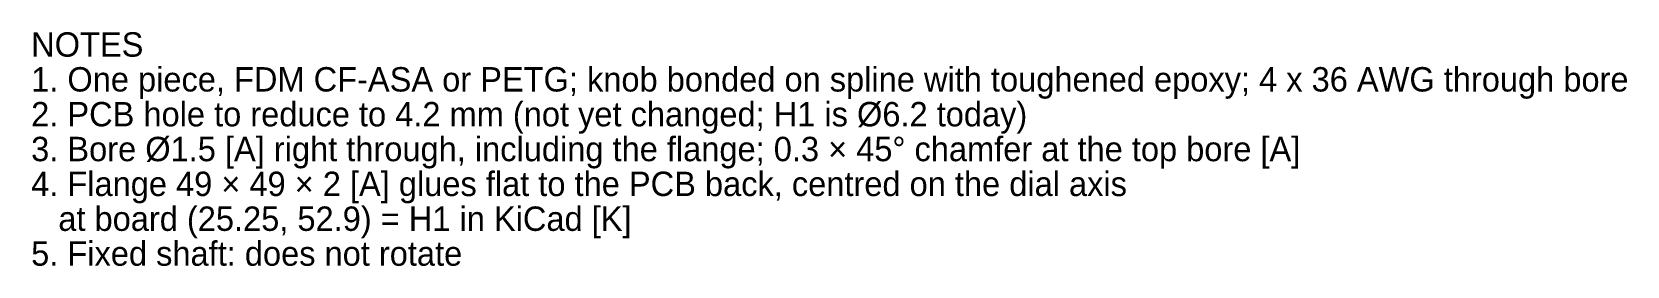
# Model space of a CAD drawing. Header units: millimetres. Extents: x -31 to 130, y -47 to 101.
# Drawn here: x 29.5 to 121.2, y 87.5 to 100.9 of the extents above; entities that cross this region are included whole.
import ezdxf

# ---------------------------------------------------------------- set-up
doc = ezdxf.new("R2010")
doc.units = ezdxf.units.MM
doc.layers.add('TEXT', color=7, linetype='CONTINUOUS')

msp = doc.modelspace()

# ---------------------------------------------------------------- texts
at = {"layer": 'TEXT'}
for s, p in [('NOTES', (29.5, 99.5)), ('1. One piece, FDM CF-ASA or PETG; knob bonded on spline with toughened epoxy; 4 x 36 AWG through bore', (29.5, 97.5)), ('2. PCB hole to reduce to 4.2 mm (not yet changed; H1 is Ø6.2 today)', (29.5, 95.5)), ('3. Bore Ø1.5 [A] right through, including the flange; 0.3 × 45° chamfer at the top bore [A]', (29.5, 93.5)), ('4. Flange 49 × 49 × 2 [A] glues flat to the PCB back, centred on the dial axis', (29.5, 91.5)), ('   at board (25.25, 52.9) = H1 in KiCad [K]', (29.5, 89.5)), ('5. Fixed shaft: does not rotate', (29.5, 87.5))]:
    msp.add_text(s, height=1.4, dxfattribs=at).set_placement(p)

doc.saveas('drawing.dxf')
